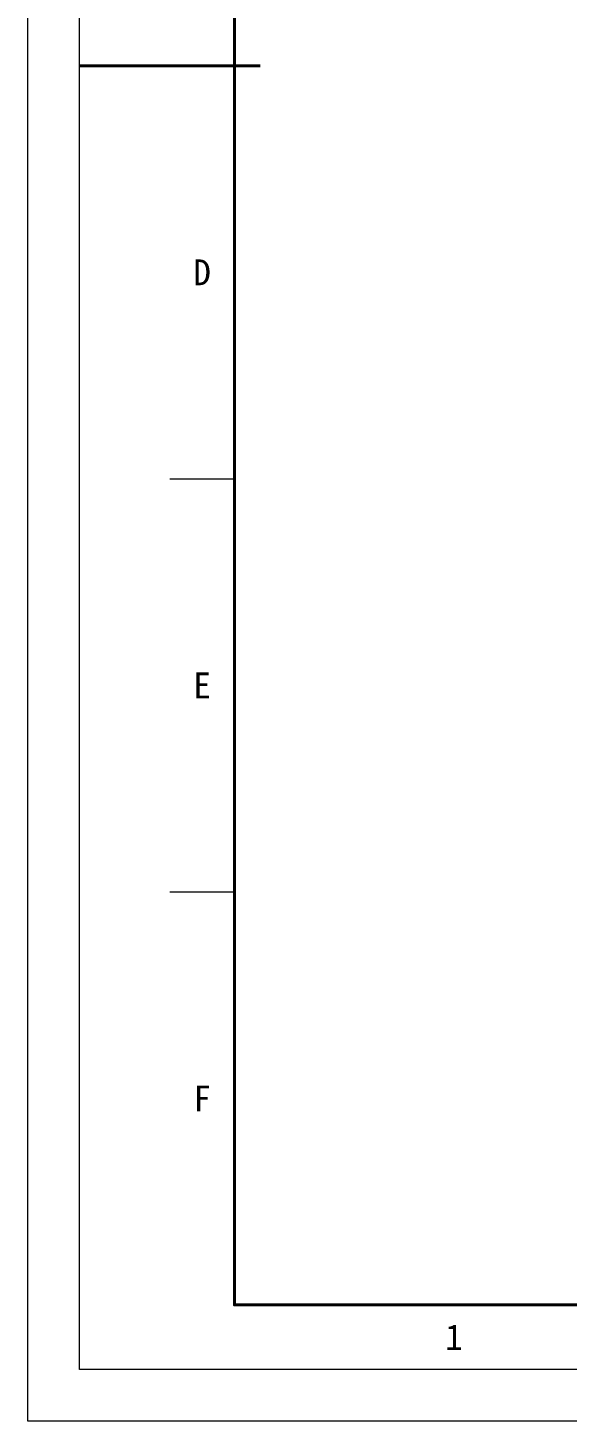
# Model space of a CAD drawing. Header units: millimetres. Extents: x 242 to 1026, y -183 to 372.
# Drawn here: x 241.5 to 351.8, y -182.7 to 102.3 of the extents above; entities that cross this region are included whole.
import ezdxf

# ---------------------------------------------------------------- set-up
doc = ezdxf.new("R2010")
doc.units = ezdxf.units.MM
doc.header["$LTSCALE"] = 30.734
doc.layers.get('0').update_dxf_attribs({"linetype": 'CONTINUOUS'})
doc.layers.add('图框', color=85, linetype='CONTINUOUS', lineweight=20)
doc.layers.add('图纸边界', color=8, linetype='CONTINUOUS', lineweight=9, plot=False)
doc.styles.add('图框文字', font='')
doc.styles.get('图框文字').set_extended_font_data('SimSun')

# ---------------------------------------------------------------- blocks, each defined once
blk = doc.blocks.new('JC_A4')
at = {"layer": '图框', "lineweight": 40}
for p, q in [((18, 105), (4, 105)), ((9, 105), (16, 105))]:
    blk.add_line(p, q, dxfattribs=at)
at = {"layer": '图框'}
for p, q in [((11, 73), (16, 73)), ((11, 41), (16, 41))]:
    blk.add_line(p, q, dxfattribs=at)
blk.add_lwpolyline([(4, 206), (293, 206), (293, 4), (4, 4)], close=True, dxfattribs=at)
at = {"layer": '图框', "lineweight": 40}
blk.add_lwpolyline([(16, 201), (288, 201), (288, 9), (16, 9)], close=True, dxfattribs=at)
at = {"layer": '图纸边界'}
blk.add_lwpolyline([(0, 210), (297, 210), (297, 0), (0, 0)], close=True, dxfattribs=at)
at = {"layer": '图框', "char_height": 2, "attachment_point": 5, "style": '图框文字'}
for s, insert in [('D', (13.5, 89)), ('E', (13.5, 57)), ('F', (13.5, 25)), ('1', (33, 6.5))]:
    blk.add_mtext(s, dxfattribs=dict(at, insert=insert))

msp = doc.modelspace()

# ---------------------------------------------------------------- block references
at = {"xscale": 2.639999999999873, "yscale": 2.639999999999873, "zscale": 2.639999999999873}
msp.add_blockref('JC_A4', (241.54, -182.71), dxfattribs=at)

doc.saveas('drawing.dxf')
